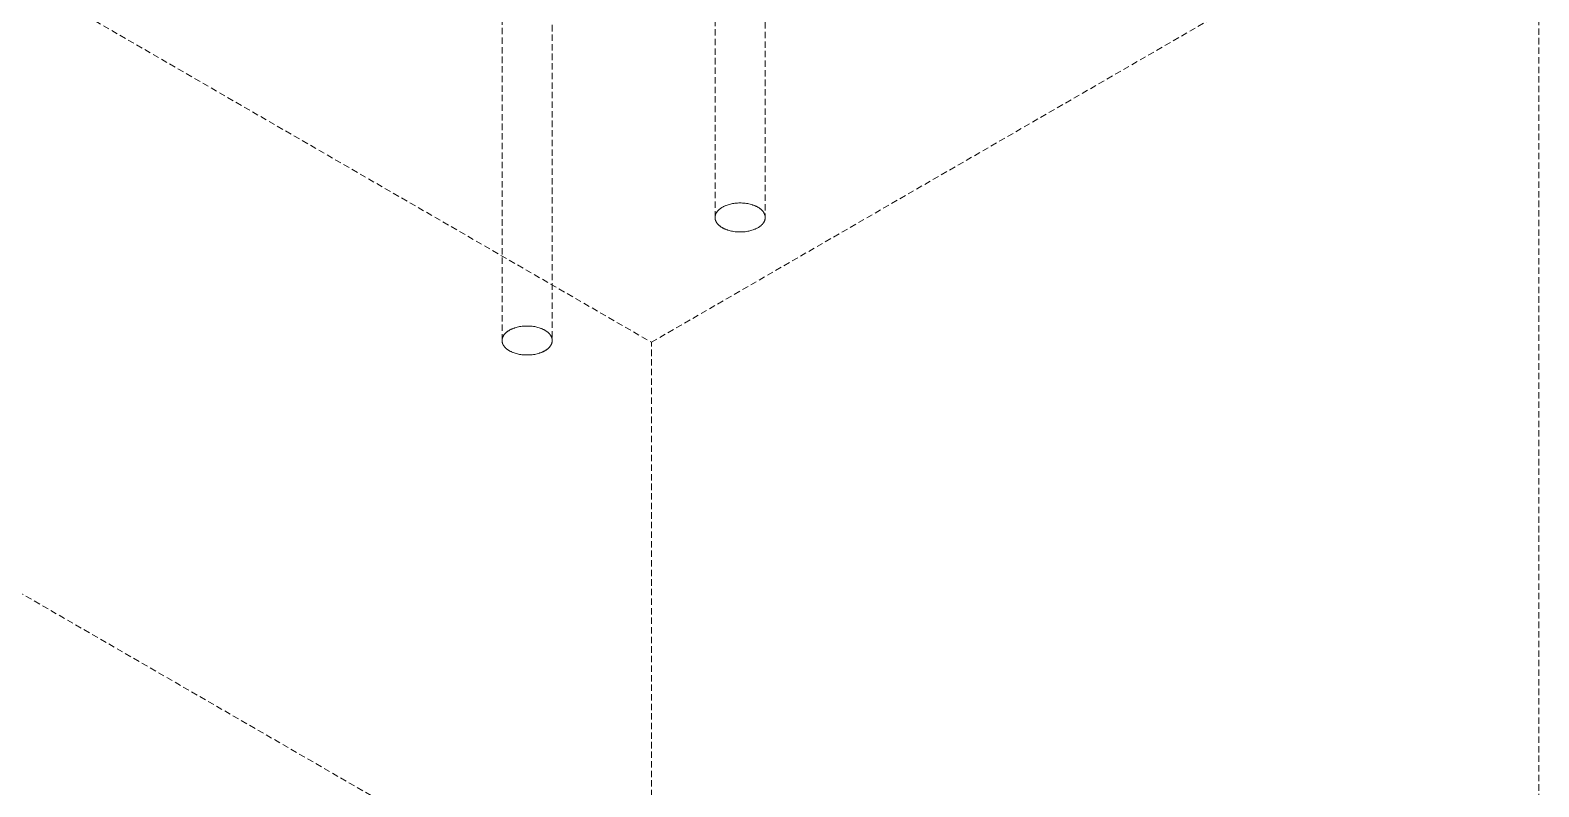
# Model space of a CAD drawing. Header units: millimetres. Extents: x -111 to 4919, y -143 to 3304.
# Drawn here: x 2930.9 to 3231.5, y 1213.5 to 1364.2 of the extents above; entities that cross this region are included whole.
import ezdxf

# ---------------------------------------------------------------- set-up
doc = ezdxf.new("R2010")
doc.units = ezdxf.units.MM
doc.linetypes.add('HIDDEN', pattern=[1.905, 1.27, -0.635])
doc.layers.add('ZANO_R_przerywana', color=7, linetype='HIDDEN', lineweight=0)

msp = doc.modelspace()

# ---------------------------------------------------------------- linework, layer by layer
at = {"layer": 'ZANO_R_przerywana'}
for p, q in [((2630.41, 1546.97), (3054.68, 1302.02)), ((3067.36, 1326.87), (3067.36, 1424.76)), ((3077.36, 1424.79), (3077.36, 1326.87)), ((3054.68, 1302.02), (3231.45, 1404.09)), ((3231.45, 1077.49), (3231.45, 1404.09)), ((3024.93, 1302.37), (3024.93, 1397.58)), ((3034.93, 1397.58), (3034.93, 1302.37)), ((3067.98, 1328.27), (3068.02, 1328.31)), ((3068.02, 1328.31), (3068.1, 1328.39)), ((3068.1, 1328.39), (3068.18, 1328.46)), ((3068.18, 1328.46), (3068.27, 1328.53)), ((3068.27, 1328.53), (3068.36, 1328.6)), ((3068.36, 1328.6), (3068.45, 1328.67)), ((3068.45, 1328.67), (3068.54, 1328.74)), ((3068.54, 1328.74), (3068.64, 1328.8)), ((3068.64, 1328.8), (3068.74, 1328.86)), ((3068.74, 1328.86), (3068.84, 1328.92)), ((3068.84, 1328.92), (3068.95, 1328.98)), ((3068.95, 1328.98), (3069.05, 1329.04)), ((3069.05, 1329.04), (3069.16, 1329.09)), ((3069.16, 1329.09), (3069.27, 1329.14)), ((3069.27, 1329.14), (3069.38, 1329.19)), ((3069.38, 1329.19), (3069.49, 1329.23)), ((3069.49, 1329.23), (3069.6, 1329.28)), ((3069.6, 1329.28), (3069.79, 1329.35)), ((3069.79, 1329.35), (3069.99, 1329.41)), ((3069.99, 1329.41), (3070.19, 1329.47)), ((3070.19, 1329.47), (3070.41, 1329.53)), ((3070.41, 1329.53), (3070.63, 1329.58)), ((3070.63, 1329.58), (3070.85, 1329.62)), ((3070.85, 1329.62), (3071.09, 1329.66)), ((3071.09, 1329.66), (3071.33, 1329.69)), ((3071.33, 1329.69), (3071.57, 1329.72)), ((3071.57, 1329.72), (3071.82, 1329.74)), ((3071.82, 1329.74), (3072.08, 1329.75)), ((3072.08, 1329.75), (3072.33, 1329.76)), ((3072.33, 1329.76), (3072.59, 1329.75)), ((3072.59, 1329.75), (3072.85, 1329.74)), ((3072.85, 1329.74), (3073.1, 1329.72)), ((3073.1, 1329.72), (3073.36, 1329.7)), ((3073.36, 1329.7), (3073.61, 1329.66)), ((3073.61, 1329.66), (3073.86, 1329.62)), ((3073.86, 1329.62), (3074.1, 1329.57)), ((3074.1, 1329.57), (3074.34, 1329.52)), ((3074.34, 1329.52), (3074.57, 1329.46)), ((3074.57, 1329.46), (3074.8, 1329.39)), ((3074.8, 1329.39), (3074.91, 1329.35)), ((3074.91, 1329.35), (3075.01, 1329.31)), ((3075.01, 1329.31), (3075.12, 1329.28)), ((3075.12, 1329.28), (3075.22, 1329.23)), ((3075.22, 1329.23), (3075.32, 1329.19)), ((3075.32, 1329.19), (3075.42, 1329.15)), ((3075.42, 1329.15), (3075.52, 1329.11)), ((3075.52, 1329.11), (3075.61, 1329.06)), ((3075.61, 1329.06), (3075.7, 1329.02)), ((3075.7, 1329.02), (3075.79, 1328.97)), ((3075.79, 1328.97), (3075.87, 1328.92)), ((3075.87, 1328.92), (3075.96, 1328.87)), ((3075.96, 1328.87), (3076.04, 1328.82)), ((3076.04, 1328.82), (3076.12, 1328.77)), ((3076.12, 1328.77), (3076.19, 1328.72)), ((3076.19, 1328.72), (3076.26, 1328.67)), ((3076.26, 1328.67), (3076.33, 1328.62)), ((3076.33, 1328.62), (3076.4, 1328.57)), ((3076.4, 1328.57), (3076.47, 1328.51)), ((3076.47, 1328.51), (3076.53, 1328.46)), ((3076.53, 1328.46), (3076.57, 1328.42)), ((3076.57, 1328.42), (3076.61, 1328.38)), ((3076.61, 1328.38), (3076.66, 1328.34)), ((3076.66, 1328.34), (3076.7, 1328.3)), ((3076.7, 1328.3), (3076.74, 1328.26)), ((3067.36, 1327.02), (3067.37, 1327.07)), ((3067.36, 1326.98), (3067.36, 1327.02)), ((3067.36, 1326.93), (3067.36, 1326.98)), ((3067.36, 1326.81), (3067.36, 1326.87)), ((3067.36, 1326.76), (3067.36, 1326.81)), ((3067.36, 1326.7), (3067.36, 1326.76)), ((3067.37, 1326.65), (3067.36, 1326.7)), ((3067.37, 1327.11), (3067.38, 1327.16)), ((3067.37, 1327.07), (3067.37, 1327.11)), ((3067.38, 1326.59), (3067.37, 1326.65)), ((3067.38, 1327.16), (3067.39, 1327.2)), ((3067.39, 1326.54), (3067.38, 1326.59)), ((3067.39, 1327.2), (3067.4, 1327.25)), ((3067.4, 1326.48), (3067.39, 1326.54)), ((3067.4, 1327.25), (3067.41, 1327.29)), ((3067.41, 1326.43), (3067.4, 1326.48)), ((3067.41, 1327.29), (3067.42, 1327.34)), ((3067.43, 1326.37), (3067.41, 1326.43)), ((3067.42, 1327.34), (3067.43, 1327.38)), ((3067.43, 1327.38), (3067.45, 1327.43)), ((3067.45, 1326.32), (3067.43, 1326.37)), ((3067.45, 1327.43), (3067.46, 1327.47)), ((3067.46, 1326.27), (3067.45, 1326.32)), ((3067.46, 1327.47), (3067.48, 1327.52)), ((3067.49, 1326.21), (3067.46, 1326.27)), ((3067.48, 1327.52), (3067.5, 1327.56)), ((3067.51, 1326.16), (3067.49, 1326.21)), ((3067.5, 1327.56), (3067.52, 1327.6)), ((3067.53, 1326.11), (3067.51, 1326.16)), ((3067.52, 1327.6), (3067.54, 1327.65)), ((3067.56, 1326.06), (3067.53, 1326.11)), ((3067.54, 1327.65), (3067.56, 1327.69)), ((3067.56, 1327.69), (3067.59, 1327.73)), ((3067.58, 1326.01), (3067.56, 1326.06)), ((3067.61, 1325.96), (3067.58, 1326.01)), ((3067.59, 1327.73), (3067.61, 1327.78)), ((3067.61, 1327.78), (3067.63, 1327.82)), ((3067.64, 1325.91), (3067.61, 1325.96)), ((3067.63, 1327.82), (3067.66, 1327.86)), ((3067.67, 1325.86), (3067.64, 1325.91)), ((3067.66, 1327.86), (3067.69, 1327.91)), ((3067.7, 1325.81), (3067.67, 1325.86)), ((3067.69, 1327.91), (3067.72, 1327.95)), ((3067.74, 1325.76), (3067.7, 1325.81)), ((3067.72, 1327.95), (3067.75, 1327.99)), ((3067.77, 1325.72), (3067.74, 1325.76)), ((3067.75, 1327.99), (3067.78, 1328.03)), ((3067.81, 1325.67), (3067.77, 1325.72)), ((3067.78, 1328.03), (3067.81, 1328.07)), ((3067.81, 1328.07), (3067.84, 1328.11)), ((3067.85, 1325.62), (3067.81, 1325.67)), ((3067.84, 1328.11), (3067.88, 1328.15)), ((3067.88, 1325.58), (3067.85, 1325.62)), ((3067.88, 1328.15), (3067.91, 1328.19)), ((3067.92, 1325.53), (3067.88, 1325.58)), ((3067.91, 1328.19), (3067.95, 1328.23)), ((3067.96, 1325.49), (3067.92, 1325.53)), ((3067.95, 1328.23), (3067.98, 1328.27)), ((3068.01, 1325.45), (3067.96, 1325.49)), ((3068.05, 1325.4), (3068.01, 1325.45)), ((3068.09, 1325.36), (3068.05, 1325.4)), ((3068.14, 1325.32), (3068.09, 1325.36)), ((3068.18, 1325.28), (3068.14, 1325.32)), ((3076.55, 1325.3), (3076.47, 1325.23)), ((3076.63, 1325.38), (3076.55, 1325.3)), ((3076.67, 1325.41), (3076.63, 1325.38)), ((3076.71, 1325.45), (3076.67, 1325.41)), ((3076.75, 1325.49), (3076.71, 1325.45)), ((3076.74, 1328.26), (3076.78, 1328.22)), ((3076.79, 1325.53), (3076.75, 1325.49)), ((3076.78, 1328.22), (3076.81, 1328.18)), ((3076.82, 1325.57), (3076.79, 1325.53)), ((3076.81, 1328.18), (3076.85, 1328.13)), ((3076.86, 1325.62), (3076.82, 1325.57)), ((3076.85, 1328.13), (3076.89, 1328.09)), ((3076.89, 1325.66), (3076.86, 1325.62)), ((3076.89, 1328.09), (3076.92, 1328.05)), ((3076.93, 1325.7), (3076.89, 1325.66)), ((3076.92, 1328.05), (3076.95, 1328)), ((3076.96, 1325.74), (3076.93, 1325.7)), ((3076.95, 1328), (3076.99, 1327.96)), ((3076.99, 1325.78), (3076.96, 1325.74)), ((3076.99, 1327.96), (3077.02, 1327.91)), ((3077.02, 1325.83), (3076.99, 1325.78)), ((3077.02, 1327.91), (3077.05, 1327.86)), ((3077.05, 1325.87), (3077.02, 1325.83)), ((3077.05, 1327.86), (3077.08, 1327.82)), ((3077.07, 1325.91), (3077.05, 1325.87)), ((3077.1, 1325.96), (3077.07, 1325.91)), ((3077.08, 1327.82), (3077.11, 1327.77)), ((3077.12, 1326), (3077.1, 1325.96)), ((3077.11, 1327.77), (3077.13, 1327.72)), ((3077.15, 1326.05), (3077.12, 1326)), ((3077.13, 1327.72), (3077.16, 1327.67)), ((3077.17, 1326.09), (3077.15, 1326.05)), ((3077.16, 1327.67), (3077.18, 1327.62)), ((3077.19, 1326.14), (3077.17, 1326.09)), ((3077.18, 1327.62), (3077.2, 1327.57)), ((3077.21, 1326.18), (3077.19, 1326.14)), ((3077.2, 1327.57), (3077.22, 1327.52)), ((3077.23, 1326.23), (3077.21, 1326.18)), ((3077.22, 1327.52), (3077.24, 1327.47)), ((3077.25, 1326.27), (3077.23, 1326.23)), ((3077.24, 1327.47), (3077.26, 1327.42)), ((3077.26, 1326.32), (3077.25, 1326.27)), ((3077.26, 1327.42), (3077.28, 1327.37)), ((3077.28, 1326.36), (3077.26, 1326.32)), ((3077.28, 1327.37), (3077.29, 1327.32)), ((3077.29, 1326.41), (3077.28, 1326.36)), ((3077.29, 1327.32), (3077.31, 1327.27)), ((3077.3, 1326.45), (3077.29, 1326.41)), ((3077.31, 1326.5), (3077.3, 1326.45)), ((3077.31, 1327.27), (3077.32, 1327.22)), ((3077.32, 1326.55), (3077.31, 1326.5)), ((3077.32, 1327.22), (3077.33, 1327.17)), ((3077.33, 1326.59), (3077.32, 1326.55)), ((3077.33, 1327.17), (3077.34, 1327.11)), ((3077.34, 1326.64), (3077.33, 1326.59)), ((3077.34, 1327.11), (3077.34, 1327.06)), ((3077.34, 1327.06), (3077.35, 1327.01)), ((3077.35, 1326.73), (3077.34, 1326.68)), ((3077.34, 1326.68), (3077.34, 1326.64)), ((3077.35, 1327.01), (3077.35, 1326.96)), ((3077.36, 1326.87), (3077.35, 1326.82)), ((3077.35, 1326.82), (3077.35, 1326.78)), ((3077.35, 1326.78), (3077.35, 1326.73)), ((3231.45, 1077.49), (2807.19, 1322.44)), ((3068.24, 1325.23), (3068.18, 1325.28)), ((3068.31, 1325.17), (3068.24, 1325.23)), ((3068.38, 1325.12), (3068.31, 1325.17)), ((3068.45, 1325.07), (3068.38, 1325.12)), ((3068.52, 1325.02), (3068.45, 1325.07)), ((3068.6, 1324.97), (3068.52, 1325.02)), ((3068.67, 1324.92), (3068.6, 1324.97)), ((3068.75, 1324.87), (3068.67, 1324.92)), ((3068.84, 1324.82), (3068.75, 1324.87)), ((3068.92, 1324.77), (3068.84, 1324.82)), ((3069.01, 1324.72), (3068.92, 1324.77)), ((3069.1, 1324.68), (3069.01, 1324.72)), ((3069.2, 1324.63), (3069.1, 1324.68)), ((3069.29, 1324.59), (3069.2, 1324.63)), ((3069.39, 1324.55), (3069.29, 1324.59)), ((3069.49, 1324.5), (3069.39, 1324.55)), ((3069.59, 1324.46), (3069.49, 1324.5)), ((3069.7, 1324.42), (3069.59, 1324.46)), ((3069.81, 1324.39), (3069.7, 1324.42)), ((3069.91, 1324.35), (3069.81, 1324.39)), ((3070.14, 1324.28), (3069.91, 1324.35)), ((3070.37, 1324.22), (3070.14, 1324.28)), ((3070.61, 1324.16), (3070.37, 1324.22)), ((3070.85, 1324.12), (3070.61, 1324.16)), ((3071.1, 1324.07), (3070.85, 1324.12)), ((3071.35, 1324.04), (3071.1, 1324.07)), ((3071.61, 1324.01), (3071.35, 1324.04)), ((3071.86, 1324), (3071.61, 1324.01)), ((3072.12, 1323.99), (3071.86, 1324)), ((3072.38, 1323.98), (3072.12, 1323.99)), ((3072.63, 1323.99), (3072.38, 1323.98)), ((3072.89, 1324), (3072.63, 1323.99)), ((3073.14, 1324.02), (3072.89, 1324)), ((3073.38, 1324.04), (3073.14, 1324.02)), ((3073.62, 1324.08), (3073.38, 1324.04)), ((3073.86, 1324.12), (3073.62, 1324.08)), ((3074.08, 1324.16), (3073.86, 1324.12)), ((3074.31, 1324.21), (3074.08, 1324.16)), ((3074.52, 1324.27), (3074.31, 1324.21)), ((3074.72, 1324.33), (3074.52, 1324.27)), ((3074.92, 1324.39), (3074.72, 1324.33)), ((3075.11, 1324.46), (3074.92, 1324.39)), ((3075.22, 1324.51), (3075.11, 1324.46)), ((3075.34, 1324.55), (3075.22, 1324.51)), ((3075.45, 1324.6), (3075.34, 1324.55)), ((3075.56, 1324.65), (3075.45, 1324.6)), ((3075.67, 1324.71), (3075.56, 1324.65)), ((3075.78, 1324.76), (3075.67, 1324.71)), ((3075.88, 1324.82), (3075.78, 1324.76)), ((3075.99, 1324.89), (3075.88, 1324.82)), ((3076.09, 1324.95), (3075.99, 1324.89)), ((3076.19, 1325.01), (3076.09, 1324.95)), ((3076.28, 1325.08), (3076.19, 1325.01)), ((3076.38, 1325.15), (3076.28, 1325.08)), ((3076.47, 1325.23), (3076.38, 1325.15)), ((3026.09, 1304.23), (3026.17, 1304.28)), ((3026.17, 1304.28), (3026.25, 1304.33)), ((3026.25, 1304.33), (3026.33, 1304.38)), ((3026.33, 1304.38), (3026.41, 1304.43)), ((3026.41, 1304.43), (3026.5, 1304.47)), ((3026.5, 1304.47), (3026.58, 1304.52)), ((3026.58, 1304.52), (3026.68, 1304.57)), ((3026.68, 1304.57), (3026.77, 1304.61)), ((3026.77, 1304.61), (3026.86, 1304.66)), ((3026.86, 1304.66), (3026.96, 1304.7)), ((3026.96, 1304.7), (3027.06, 1304.74)), ((3027.06, 1304.74), (3027.17, 1304.78)), ((3027.17, 1304.78), (3027.27, 1304.82)), ((3027.27, 1304.82), (3027.38, 1304.86)), ((3027.38, 1304.86), (3027.49, 1304.89)), ((3027.49, 1304.89), (3027.71, 1304.96)), ((3027.71, 1304.96), (3027.94, 1305.02)), ((3027.94, 1305.02), (3028.18, 1305.08)), ((3028.18, 1305.08), (3028.43, 1305.13)), ((3028.43, 1305.13), (3028.67, 1305.17)), ((3028.67, 1305.17), (3028.93, 1305.2)), ((3028.93, 1305.2), (3029.18, 1305.23)), ((3029.18, 1305.23), (3029.44, 1305.25)), ((3029.44, 1305.25), (3029.69, 1305.26)), ((3029.69, 1305.26), (3029.95, 1305.26)), ((3029.95, 1305.26), (3030.21, 1305.26)), ((3030.21, 1305.26), (3030.46, 1305.24)), ((3030.46, 1305.24), (3030.71, 1305.23)), ((3030.71, 1305.23), (3030.95, 1305.2)), ((3030.95, 1305.2), (3031.19, 1305.17)), ((3031.19, 1305.17), (3031.43, 1305.13)), ((3031.43, 1305.13), (3031.66, 1305.08)), ((3031.66, 1305.08), (3031.88, 1305.03)), ((3031.88, 1305.03), (3032.09, 1304.98)), ((3032.09, 1304.98), (3032.3, 1304.92)), ((3032.3, 1304.92), (3032.5, 1304.85)), ((3032.5, 1304.85), (3032.68, 1304.78)), ((3032.68, 1304.78), (3032.8, 1304.74)), ((3032.8, 1304.74), (3032.91, 1304.69)), ((3032.91, 1304.69), (3033.02, 1304.64)), ((3033.02, 1304.64), (3033.13, 1304.59)), ((3033.13, 1304.59), (3033.23, 1304.54)), ((3033.23, 1304.54), (3033.34, 1304.49)), ((3033.34, 1304.49), (3033.44, 1304.43)), ((3033.44, 1304.43), (3033.54, 1304.37)), ((3033.54, 1304.37), (3033.64, 1304.31)), ((3033.64, 1304.31), (3033.74, 1304.24)), ((3024.93, 1302.46), (3024.94, 1302.53)), ((3024.93, 1302.33), (3024.93, 1302.37)), ((3024.93, 1302.28), (3024.93, 1302.33)), ((3024.93, 1302.24), (3024.93, 1302.28)), ((3024.94, 1302.19), (3024.93, 1302.24)), ((3024.94, 1302.53), (3024.95, 1302.61)), ((3024.94, 1302.14), (3024.94, 1302.19)), ((3024.95, 1302.1), (3024.94, 1302.14)), ((3024.95, 1302.61), (3024.96, 1302.68)), ((3024.96, 1302.05), (3024.95, 1302.1)), ((3024.96, 1302.68), (3024.98, 1302.75)), ((3024.97, 1302.01), (3024.96, 1302.05)), ((3024.98, 1301.96), (3024.97, 1302.01)), ((3024.98, 1302.75), (3025, 1302.82)), ((3024.99, 1301.91), (3024.98, 1301.96)), ((3025.01, 1301.87), (3024.99, 1301.91)), ((3025, 1302.82), (3025.02, 1302.89)), ((3025.02, 1301.82), (3025.01, 1301.87)), ((3025.02, 1302.89), (3025.04, 1302.96)), ((3025.04, 1301.78), (3025.02, 1301.82)), ((3025.04, 1302.96), (3025.07, 1303.03)), ((3025.05, 1301.73), (3025.04, 1301.78)), ((3025.07, 1301.69), (3025.05, 1301.73)), ((3025.07, 1303.03), (3025.09, 1303.1)), ((3025.09, 1301.64), (3025.07, 1301.69)), ((3025.09, 1303.1), (3025.12, 1303.17)), ((3025.11, 1301.6), (3025.09, 1301.64)), ((3025.14, 1301.55), (3025.11, 1301.6)), ((3025.12, 1303.17), (3025.16, 1303.23)), ((3025.16, 1301.51), (3025.14, 1301.55)), ((3025.16, 1303.23), (3025.19, 1303.3)), ((3025.18, 1301.46), (3025.16, 1301.51)), ((3025.21, 1301.42), (3025.18, 1301.46)), ((3025.19, 1303.3), (3025.23, 1303.36)), ((3025.24, 1301.38), (3025.21, 1301.42)), ((3025.23, 1303.36), (3025.27, 1303.42)), ((3025.27, 1301.33), (3025.24, 1301.38)), ((3025.27, 1303.42), (3025.31, 1303.48)), ((3025.3, 1301.29), (3025.27, 1301.33)), ((3025.33, 1301.25), (3025.3, 1301.29)), ((3025.31, 1303.48), (3025.35, 1303.54)), ((3025.35, 1303.54), (3025.39, 1303.6)), ((3025.39, 1303.6), (3025.44, 1303.66)), ((3025.44, 1303.66), (3025.49, 1303.71)), ((3025.49, 1303.71), (3025.54, 1303.77)), ((3025.54, 1303.77), (3025.59, 1303.82)), ((3025.59, 1303.82), (3025.64, 1303.87)), ((3025.64, 1303.87), (3025.7, 1303.92)), ((3025.7, 1303.92), (3025.76, 1303.96)), ((3025.76, 1303.96), (3025.82, 1304.02)), ((3025.82, 1304.02), (3025.88, 1304.07)), ((3025.88, 1304.07), (3025.95, 1304.12)), ((3025.95, 1304.12), (3026.02, 1304.17)), ((3026.02, 1304.17), (3026.09, 1304.23)), ((3033.74, 1304.24), (3033.83, 1304.18)), ((3033.83, 1304.18), (3033.93, 1304.11)), ((3033.93, 1304.11), (3034.02, 1304.04)), ((3034.02, 1304.04), (3034.1, 1303.97)), ((3034.1, 1303.97), (3034.18, 1303.89)), ((3034.18, 1303.89), (3034.26, 1303.82)), ((3034.26, 1303.82), (3034.3, 1303.78)), ((3034.3, 1303.78), (3034.34, 1303.74)), ((3034.34, 1303.74), (3034.37, 1303.7)), ((3034.37, 1303.7), (3034.41, 1303.66)), ((3034.41, 1303.66), (3034.44, 1303.62)), ((3034.44, 1303.62), (3034.47, 1303.58)), ((3034.47, 1303.58), (3034.51, 1303.54)), ((3034.51, 1303.54), (3034.54, 1303.49)), ((3034.55, 1301.27), (3034.51, 1301.22)), ((3034.54, 1303.49), (3034.57, 1303.45)), ((3034.58, 1301.32), (3034.55, 1301.27)), ((3034.57, 1303.45), (3034.6, 1303.41)), ((3034.61, 1301.36), (3034.58, 1301.32)), ((3034.6, 1303.41), (3034.62, 1303.37)), ((3034.64, 1301.41), (3034.61, 1301.36)), ((3034.62, 1303.37), (3034.65, 1303.33)), ((3034.67, 1301.46), (3034.64, 1301.41)), ((3034.65, 1303.33), (3034.67, 1303.28)), ((3034.67, 1303.28), (3034.7, 1303.24)), ((3034.7, 1301.51), (3034.67, 1301.46)), ((3034.7, 1303.24), (3034.72, 1303.2)), ((3034.73, 1301.56), (3034.7, 1301.51)), ((3034.72, 1303.2), (3034.74, 1303.15)), ((3034.75, 1301.62), (3034.73, 1301.56)), ((3034.74, 1303.15), (3034.76, 1303.11)), ((3034.78, 1301.67), (3034.75, 1301.62)), ((3034.76, 1303.11), (3034.78, 1303.06)), ((3034.78, 1303.06), (3034.8, 1303.02)), ((3034.8, 1301.72), (3034.78, 1301.67)), ((3034.8, 1303.02), (3034.82, 1302.98)), ((3034.82, 1301.77), (3034.8, 1301.72)), ((3034.82, 1302.98), (3034.83, 1302.93)), ((3034.84, 1301.83), (3034.82, 1301.77)), ((3034.83, 1302.93), (3034.85, 1302.89)), ((3034.85, 1301.88), (3034.84, 1301.83)), ((3034.85, 1302.89), (3034.86, 1302.84)), ((3034.87, 1301.93), (3034.85, 1301.88)), ((3034.86, 1302.84), (3034.87, 1302.8)), ((3034.87, 1302.8), (3034.89, 1302.75)), ((3034.88, 1301.99), (3034.87, 1301.93)), ((3034.9, 1302.04), (3034.88, 1301.99)), ((3034.89, 1302.75), (3034.9, 1302.71)), ((3034.9, 1302.71), (3034.9, 1302.66)), ((3034.9, 1302.66), (3034.91, 1302.62)), ((3034.91, 1302.1), (3034.9, 1302.04)), ((3034.91, 1302.62), (3034.92, 1302.57)), ((3034.92, 1302.21), (3034.91, 1302.15)), ((3034.91, 1302.15), (3034.91, 1302.1)), ((3034.92, 1302.57), (3034.92, 1302.53)), ((3034.92, 1302.53), (3034.93, 1302.48)), ((3034.93, 1302.26), (3034.92, 1302.21)), ((3034.93, 1302.48), (3034.93, 1302.44)), ((3034.93, 1302.37), (3034.93, 1302.32)), ((3034.93, 1302.32), (3034.93, 1302.26)), ((3054.68, 975.43), (3054.68, 1302.02)), ((3025.36, 1301.2), (3025.33, 1301.25)), ((3025.39, 1301.16), (3025.36, 1301.2)), ((3025.42, 1301.12), (3025.39, 1301.16)), ((3025.46, 1301.08), (3025.42, 1301.12)), ((3025.5, 1301.04), (3025.46, 1301.08)), ((3025.53, 1301), (3025.5, 1301.04)), ((3025.57, 1300.96), (3025.53, 1301)), ((3025.61, 1300.92), (3025.57, 1300.96)), ((3025.65, 1300.88), (3025.61, 1300.92)), ((3025.73, 1300.8), (3025.65, 1300.88)), ((3025.82, 1300.73), (3025.73, 1300.8)), ((3025.91, 1300.66), (3025.82, 1300.73)), ((3026, 1300.59), (3025.91, 1300.66)), ((3026.1, 1300.52), (3026, 1300.59)), ((3026.2, 1300.45), (3026.1, 1300.52)), ((3026.3, 1300.39), (3026.2, 1300.45)), ((3026.4, 1300.33), (3026.3, 1300.39)), ((3026.51, 1300.27), (3026.4, 1300.33)), ((3026.61, 1300.21), (3026.51, 1300.27)), ((3026.72, 1300.16), (3026.61, 1300.21)), ((3026.83, 1300.11), (3026.72, 1300.16)), ((3026.95, 1300.06), (3026.83, 1300.11)), ((3027.06, 1300.01), (3026.95, 1300.06)), ((3027.17, 1299.97), (3027.06, 1300.01)), ((3027.36, 1299.9), (3027.17, 1299.97)), ((3027.56, 1299.83), (3027.36, 1299.9)), ((3027.77, 1299.77), (3027.56, 1299.83)), ((3027.98, 1299.72), (3027.77, 1299.77)), ((3028.2, 1299.67), (3027.98, 1299.72)), ((3028.43, 1299.62), (3028.2, 1299.67)), ((3028.66, 1299.58), (3028.43, 1299.62)), ((3028.9, 1299.55), (3028.66, 1299.58)), ((3029.15, 1299.52), (3028.9, 1299.55)), ((3029.4, 1299.5), (3029.15, 1299.52)), ((3029.65, 1299.49), (3029.4, 1299.5)), ((3029.91, 1299.49), (3029.65, 1299.49)), ((3030.16, 1299.49), (3029.91, 1299.49)), ((3030.42, 1299.5), (3030.16, 1299.49)), ((3030.68, 1299.52), (3030.42, 1299.5)), ((3030.93, 1299.55), (3030.68, 1299.52)), ((3031.18, 1299.58), (3030.93, 1299.55)), ((3031.43, 1299.62), (3031.18, 1299.58)), ((3031.68, 1299.67), (3031.43, 1299.62)), ((3031.91, 1299.72), (3031.68, 1299.67)), ((3032.15, 1299.79), (3031.91, 1299.72)), ((3032.37, 1299.85), (3032.15, 1299.79)), ((3032.48, 1299.89), (3032.37, 1299.85)), ((3032.59, 1299.93), (3032.48, 1299.89)), ((3032.69, 1299.97), (3032.59, 1299.93)), ((3032.79, 1300.01), (3032.69, 1299.97)), ((3032.89, 1300.05), (3032.79, 1300.01)), ((3032.99, 1300.09), (3032.89, 1300.05)), ((3033.09, 1300.14), (3032.99, 1300.09)), ((3033.18, 1300.18), (3033.09, 1300.14)), ((3033.27, 1300.23), (3033.18, 1300.18)), ((3033.36, 1300.28), (3033.27, 1300.23)), ((3033.45, 1300.32), (3033.36, 1300.28)), ((3033.53, 1300.37), (3033.45, 1300.32)), ((3033.61, 1300.42), (3033.53, 1300.37)), ((3033.69, 1300.47), (3033.61, 1300.42)), ((3033.76, 1300.52), (3033.69, 1300.47)), ((3033.84, 1300.57), (3033.76, 1300.52)), ((3033.91, 1300.63), (3033.84, 1300.57)), ((3033.97, 1300.68), (3033.91, 1300.63)), ((3034.04, 1300.73), (3033.97, 1300.68)), ((3034.1, 1300.78), (3034.04, 1300.73)), ((3034.15, 1300.82), (3034.1, 1300.78)), ((3034.19, 1300.87), (3034.15, 1300.82)), ((3034.24, 1300.91), (3034.19, 1300.87)), ((3034.28, 1300.95), (3034.24, 1300.91)), ((3034.32, 1300.99), (3034.28, 1300.95)), ((3034.36, 1301.04), (3034.32, 1300.99)), ((3034.4, 1301.08), (3034.36, 1301.04)), ((3034.44, 1301.13), (3034.4, 1301.08)), ((3034.48, 1301.17), (3034.44, 1301.13)), ((3034.51, 1301.22), (3034.48, 1301.17))]:
    msp.add_line(p, q, dxfattribs=at)

doc.saveas('drawing.dxf')
